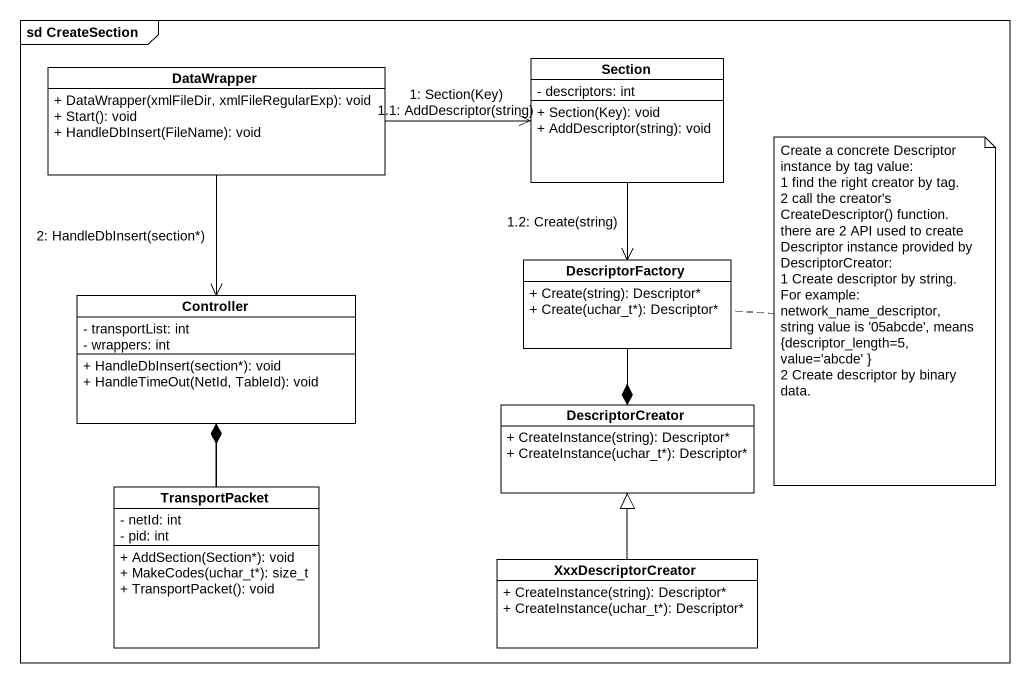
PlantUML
@startuml
mainframe sd CreateSection
hide circle
hide empty members
skinparam classAttributeIconSize 0
class DataWrapper {
  + DataWrapper(xmlFileDir, xmlFileRegularExp): void
  + Start(): void
  + HandleDbInsert(FileName): void
}
class Section {
  - descriptors: int
  + Section(Key): void
  + AddDescriptor(string): void
}
class DescriptorFactory {
  + Create(string): Descriptor*
  + Create(uchar_t*): Descriptor*
}
class Controller {
  - transportList: int
  - wrappers: int
  + HandleDbInsert(section*): void
  + HandleTimeOut(NetId, TableId): void
}
class DescriptorCreator {
  + CreateInstance(string): Descriptor*
  + CreateInstance(uchar_t*): Descriptor*
}
class TransportPacket {
  - netId: int
  - pid: int
  + AddSection(Section*): void
  + MakeCodes(uchar_t*): size_t
  + TransportPacket(): void
}
class XxxDescriptorCreator {
  + CreateInstance(string): Descriptor*
  + CreateInstance(uchar_t*): Descriptor*
}
Section ..> DescriptorFactory
DescriptorFactory --* DescriptorCreator
Controller -- TransportPacket
TransportPacket -up-* Controller
XxxDescriptorCreator -up-|> DescriptorCreator
DataWrapper -right-> Section : 1: Section(Key)\n1.1: AddDescriptor(string)
Section --> DescriptorFactory : 1.2: Create(string)
DataWrapper --> Controller : 2: HandleDbInsert(section*)
note right of DescriptorFactory
  Create a concrete Descriptor instance by tag value:
  1 find the right creator by tag.
  2 call the creator's CreateDescriptor() function.
  there are 2 API used to create Descriptor instance provided by DescriptorCreator:
  1 Create descriptor by string. For example: network_name_descriptor, string value is '05abcde', means {descriptor_length=5, value='abcde' }
  2 Create descriptor by binary data.
end note
@enduml
